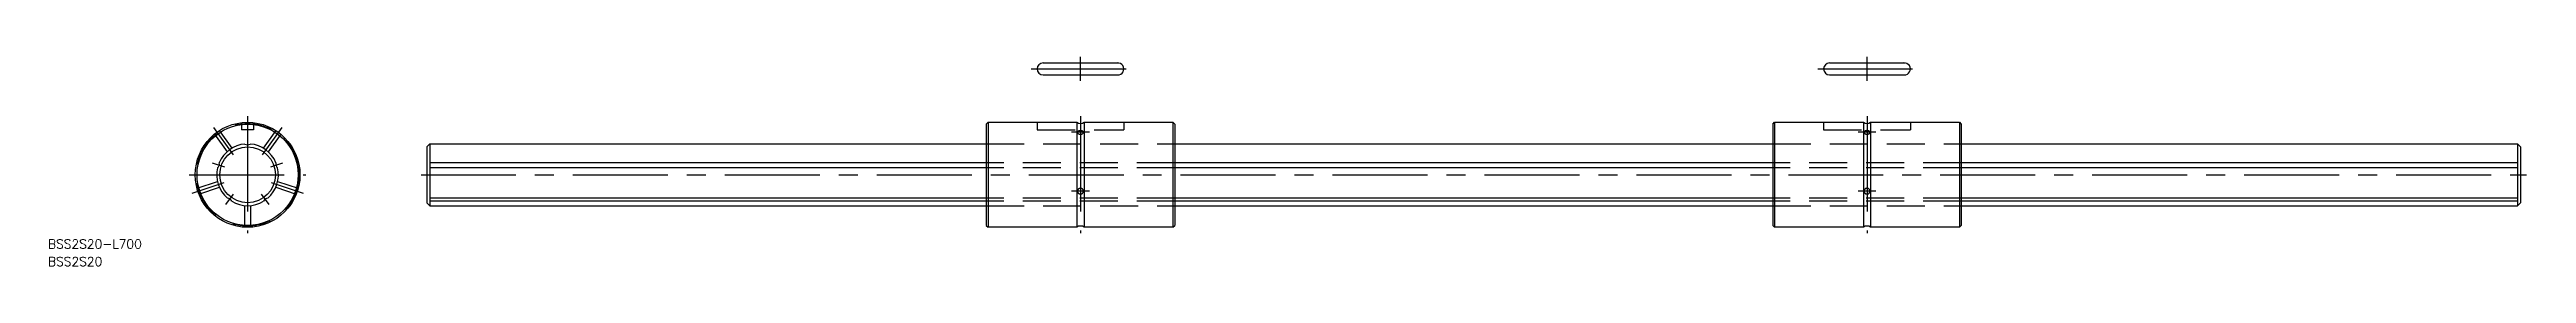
# Model space of a CAD drawing. Extents: x -66 to 762, y -30 to 39.
import ezdxf

# ---------------------------------------------------------------- set-up
doc = ezdxf.new("R2010")
doc.units = 0
doc.linetypes.add('CENTER', pattern=[50.8, 31.75, -6.35, 6.35, -6.35])
doc.linetypes.add('DASHED', pattern=[19.05, 12.7, -6.35])
doc.layers.get('0').update_dxf_attribs({"linetype": 'CONTINUOUS'})
doc.layers.add('CENTER', color=1, linetype='CENTER')
doc.styles.get("Standard").update_dxf_attribs({"font": 'txt.shx', "height": 3, "bigfont": 'bigfont.shx'})

msp = doc.modelspace()

# ---------------------------------------------------------------- linework, layer by layer
at = {"color": 7, "linetype": 'CONTINUOUS'}
for p, q in [((263.98, 35.29), (263.98, 35.26)), ((265.98, 37.28), (291.17, 37.28)), ((265.98, 33.28), (291.03, 33.28)), ((292.98, 35.29), (292.98, 35.28)), ((526.98, 35.29), (526.98, 35.26)), ((528.98, 37.28), (554.17, 37.28)), ((528.98, 33.28), (554.03, 33.28)), ((555.98, 35.29), (555.98, 35.28)), ((246.98, 16.9), (247.58, 17.5)), ((246.98, 16.9), (246.98, -16.9)), ((247.58, 17.5), (247.58, -17.5)), ((247.58, 17.5), (277.28, 17.5)), ((277.28, 17.5), (277.28, -17.5)), ((279.68, 17.5), (279.68, -17.5)), ((279.68, 17.5), (309.38, 17.5)), ((309.38, 17.5), (309.38, -17.5)), ((309.38, 17.5), (309.98, 16.9)), ((309.98, 16.9), (309.98, -16.9)), ((509.98, 16.9), (510.58, 17.5)), ((509.98, 16.9), (509.98, -16.9)), ((510.58, 17.5), (540.28, 17.5)), ((510.58, 17.5), (510.58, -17.5)), ((540.28, 17.5), (540.28, -17.5)), ((542.68, 17.5), (542.68, -17.5)), ((542.68, 17.5), (572.38, 17.5)), ((572.38, 17.5), (572.98, 16.9)), ((572.38, 17.5), (572.38, -17.5)), ((572.98, 16.9), (572.98, -16.9)), ((59.98, 9.3), (60.98, 10.3)), ((59.98, 9.3), (59.98, -9.3)), ((60.98, 10.3), (246.98, 10.3)), ((60.98, 10.3), (60.98, -10.3)), ((309.98, 10.3), (509.98, 10.3)), ((572.98, 10.3), (758.98, 10.3)), ((758.98, 10.3), (759.98, 9.3)), ((758.98, 10.3), (758.98, -10.3)), ((759.98, 9.3), (759.98, -9.3)), ((246.98, 4.03), (60.98, 4.03)), ((246.98, 2.37), (60.98, 2.37)), ((509.98, 4.03), (309.98, 4.03)), ((509.98, 2.37), (309.98, 2.37)), ((758.98, 4.03), (572.98, 4.03)), ((758.98, 2.37), (572.98, 2.37)), ((246.98, -7.79), (60.98, -7.79)), ((509.98, -7.79), (309.98, -7.79)), ((758.98, -7.79), (572.98, -7.79)), ((59.98, -9.3), (60.98, -10.3)), ((246.98, -8.82), (60.98, -8.82)), ((60.98, -10.3), (246.98, -10.3)), ((509.98, -8.82), (309.98, -8.82)), ((309.98, -10.3), (509.98, -10.3)), ((758.98, -8.82), (572.98, -8.82)), ((572.98, -10.3), (758.98, -10.3)), ((759.98, -9.3), (758.98, -10.3)), ((246.98, -16.9), (247.58, -17.5)), ((277.28, -17.5), (247.58, -17.5)), ((309.38, -17.5), (279.68, -17.5)), ((309.38, -17.5), (309.98, -16.9)), ((509.98, -16.9), (510.58, -17.5)), ((540.28, -17.5), (510.58, -17.5)), ((572.38, -17.5), (542.68, -17.5)), ((572.38, -17.5), (572.98, -16.9))]:
    msp.add_line(p, q, dxfattribs=at)
at = {"color": 3, "linetype": 'DASHED'}
for p, q in [((-2, 17.39), (-2, 15)), ((2, 17.39), (2, 15)), ((263.98, 17.5), (263.98, 15)), ((292.98, 17.5), (292.98, 15)), ((526.98, 17.5), (526.98, 15)), ((555.98, 17.5), (555.98, 15)), ((-11.08, 13.55), (-6.83, 7.71)), ((-9.46, 14.72), (-5.22, 8.88)), ((2, 15), (-2, 15)), ((9.46, 14.72), (5.22, 8.88)), ((11.08, 13.55), (6.83, 7.71)), ((246.98, 10.3), (309.98, 10.3)), ((263.98, 15), (292.98, 15)), ((509.98, 10.3), (572.98, 10.3)), ((526.98, 15), (555.98, 15)), ((309.98, 4.03), (246.98, 4.03)), ((309.98, 2.37), (246.98, 2.37)), ((572.98, 4.03), (509.98, 4.03)), ((572.98, 2.37), (509.98, 2.37)), ((-16.91, -4.5), (-10.05, -2.25)), ((-16.29, -6.4), (-9.43, -4.15)), ((9.43, -4.15), (16.29, -6.4)), ((10.05, -2.25), (16.91, -4.5)), ((309.98, -7.79), (246.98, -7.79)), ((572.98, -7.79), (509.98, -7.79)), ((-1, -10.25), (-1, -17.47)), ((1, -10.25), (1, -17.47)), ((309.98, -8.82), (246.98, -8.82)), ((246.98, -10.3), (309.98, -10.3)), ((572.98, -8.82), (509.98, -8.82)), ((509.98, -10.3), (572.98, -10.3))]:
    msp.add_line(p, q, dxfattribs=at)
at = {"color": 7, "linetype": 'CONTINUOUS'}
for points in [[(277.48, 14.13, 0), (277.48, 14.11, 0), (277.48, 14.08, 0), (277.49, 14.05, 0), (277.5, 14.02, 0), (277.51, 13.99, 0), (277.52, 13.96, 0), (277.54, 13.94, 0), (277.55, 13.91, 0), (277.57, 13.88, 0), (277.6, 13.86, 0), (277.62, 13.83, 0), (277.65, 13.81, 0), (277.68, 13.78, 0), (277.7, 13.76, 0), (277.74, 13.74, 0), (277.77, 13.72, 0), (277.81, 13.7, 0), (277.84, 13.68, 0), (277.88, 13.66, 0), (277.92, 13.65, 0), (277.96, 13.63, 0), (278.01, 13.62, 0), (278.05, 13.6, 0), (278.1, 13.59, 0), (278.14, 13.58, 0), (278.19, 13.57, 0), (278.24, 13.56, 0), (278.28, 13.56, 0), (278.33, 13.55, 0), (278.38, 13.55, 0), (278.43, 13.55, 0), (278.48, 13.55, 0), (278.53, 13.55, 0), (278.58, 13.55, 0), (278.62, 13.55, 0), (278.67, 13.56, 0), (278.72, 13.56, 0), (278.77, 13.57, 0), (278.81, 13.58, 0), (278.86, 13.59, 0), (278.91, 13.6, 0), (278.95, 13.62, 0), (278.99, 13.63, 0), (279.03, 13.65, 0), (279.07, 13.66, 0), (279.11, 13.68, 0), (279.15, 13.7, 0), (279.19, 13.72, 0), (279.22, 13.74, 0), (279.25, 13.76, 0), (279.28, 13.78, 0), (279.31, 13.81, 0), (279.34, 13.83, 0), (279.36, 13.86, 0), (279.38, 13.88, 0), (279.4, 13.91, 0), (279.42, 13.94, 0), (279.44, 13.96, 0), (279.45, 13.99, 0), (279.46, 14.02, 0), (279.47, 14.05, 0), (279.47, 14.08, 0), (279.48, 14.11, 0), (279.48, 14.13, 0), (279.48, 14.16, 0), (279.47, 14.19, 0), (279.47, 14.22, 0), (279.46, 14.25, 0), (279.45, 14.28, 0), (279.44, 14.31, 0), (279.42, 14.33, 0), (279.4, 14.36, 0), (279.38, 14.39, 0), (279.36, 14.41, 0), (279.34, 14.44, 0), (279.31, 14.46, 0), (279.28, 14.48, 0), (279.25, 14.51, 0), (279.22, 14.53, 0), (279.19, 14.55, 0), (279.15, 14.57, 0), (279.11, 14.59, 0), (279.07, 14.61, 0), (279.03, 14.62, 0), (278.99, 14.64, 0), (278.95, 14.65, 0), (278.91, 14.67, 0), (278.86, 14.68, 0), (278.81, 14.69, 0), (278.77, 14.7, 0), (278.72, 14.7, 0), (278.67, 14.71, 0), (278.62, 14.72, 0), (278.58, 14.72, 0), (278.53, 14.72, 0), (278.48, 14.72, 0), (278.43, 14.72, 0), (278.38, 14.72, 0), (278.33, 14.72, 0), (278.28, 14.71, 0), (278.24, 14.7, 0), (278.19, 14.7, 0), (278.14, 14.69, 0), (278.1, 14.68, 0), (278.05, 14.67, 0), (278.01, 14.65, 0), (277.96, 14.64, 0), (277.92, 14.62, 0), (277.88, 14.61, 0), (277.84, 14.59, 0), (277.81, 14.57, 0), (277.77, 14.55, 0), (277.74, 14.53, 0), (277.7, 14.51, 0), (277.68, 14.48, 0), (277.65, 14.46, 0), (277.62, 14.44, 0), (277.6, 14.41, 0), (277.57, 14.39, 0), (277.55, 14.36, 0), (277.54, 14.33, 0), (277.52, 14.31, 0), (277.51, 14.28, 0), (277.5, 14.25, 0), (277.49, 14.22, 0), (277.48, 14.19, 0), (277.48, 14.16, 0), (277.48, 14.13, 0)], [(540.48, 14.13, 0), (540.48, 14.11, 0), (540.48, 14.08, 0), (540.49, 14.05, 0), (540.5, 14.02, 0), (540.51, 13.99, 0), (540.52, 13.96, 0), (540.54, 13.94, 0), (540.55, 13.91, 0), (540.57, 13.88, 0), (540.6, 13.86, 0), (540.62, 13.83, 0), (540.65, 13.81, 0), (540.67, 13.78, 0), (540.71, 13.76, 0), (540.74, 13.74, 0), (540.77, 13.72, 0), (540.81, 13.7, 0), (540.84, 13.68, 0), (540.88, 13.66, 0), (540.92, 13.65, 0), (540.96, 13.63, 0), (541.01, 13.62, 0), (541.05, 13.6, 0), (541.1, 13.59, 0), (541.14, 13.58, 0), (541.19, 13.57, 0), (541.24, 13.56, 0), (541.28, 13.56, 0), (541.33, 13.55, 0), (541.38, 13.55, 0), (541.43, 13.55, 0), (541.48, 13.55, 0), (541.53, 13.55, 0), (541.58, 13.55, 0), (541.62, 13.55, 0), (541.67, 13.56, 0), (541.72, 13.56, 0), (541.77, 13.57, 0), (541.82, 13.58, 0), (541.86, 13.59, 0), (541.91, 13.6, 0), (541.95, 13.62, 0), (541.99, 13.63, 0), (542.03, 13.65, 0), (542.07, 13.66, 0), (542.11, 13.68, 0), (542.15, 13.7, 0), (542.18, 13.72, 0), (542.22, 13.74, 0), (542.25, 13.76, 0), (542.28, 13.78, 0), (542.31, 13.81, 0), (542.34, 13.83, 0), (542.36, 13.86, 0), (542.38, 13.88, 0), (542.4, 13.91, 0), (542.42, 13.94, 0), (542.43, 13.96, 0), (542.45, 13.99, 0), (542.46, 14.02, 0), (542.47, 14.05, 0), (542.47, 14.08, 0), (542.48, 14.11, 0), (542.48, 14.13, 0), (542.48, 14.16, 0), (542.47, 14.19, 0), (542.47, 14.22, 0), (542.46, 14.25, 0), (542.45, 14.28, 0), (542.43, 14.31, 0), (542.42, 14.33, 0), (542.4, 14.36, 0), (542.38, 14.39, 0), (542.36, 14.41, 0), (542.34, 14.44, 0), (542.31, 14.46, 0), (542.28, 14.48, 0), (542.25, 14.51, 0), (542.22, 14.53, 0), (542.18, 14.55, 0), (542.15, 14.57, 0), (542.11, 14.59, 0), (542.07, 14.61, 0), (542.03, 14.62, 0), (541.99, 14.64, 0), (541.95, 14.65, 0), (541.91, 14.67, 0), (541.86, 14.68, 0), (541.82, 14.69, 0), (541.77, 14.7, 0), (541.72, 14.7, 0), (541.67, 14.71, 0), (541.62, 14.72, 0), (541.58, 14.72, 0), (541.53, 14.72, 0), (541.48, 14.72, 0), (541.43, 14.72, 0), (541.38, 14.72, 0), (541.33, 14.72, 0), (541.28, 14.71, 0), (541.24, 14.7, 0), (541.19, 14.7, 0), (541.14, 14.69, 0), (541.1, 14.68, 0), (541.05, 14.67, 0), (541.01, 14.65, 0), (540.96, 14.64, 0), (540.92, 14.62, 0), (540.88, 14.61, 0), (540.84, 14.59, 0), (540.81, 14.57, 0), (540.77, 14.55, 0), (540.74, 14.53, 0), (540.71, 14.51, 0), (540.67, 14.48, 0), (540.65, 14.46, 0), (540.62, 14.44, 0), (540.6, 14.41, 0), (540.57, 14.39, 0), (540.55, 14.36, 0), (540.54, 14.33, 0), (540.52, 14.31, 0), (540.51, 14.28, 0), (540.5, 14.25, 0), (540.49, 14.22, 0), (540.48, 14.19, 0), (540.48, 14.16, 0), (540.48, 14.13, 0)], [(277.48, -5.45, 0), (277.48, -5.49, 0), (277.48, -5.54, 0), (277.49, -5.59, 0), (277.5, -5.63, 0), (277.51, -5.68, 0), (277.52, -5.72, 0), (277.54, -5.77, 0), (277.55, -5.81, 0), (277.57, -5.85, 0), (277.6, -5.9, 0), (277.62, -5.94, 0), (277.65, -5.98, 0), (277.68, -6.01, 0), (277.7, -6.05, 0), (277.74, -6.09, 0), (277.77, -6.12, 0), (277.81, -6.15, 0), (277.84, -6.18, 0), (277.88, -6.21, 0), (277.92, -6.24, 0), (277.96, -6.26, 0), (278.01, -6.29, 0), (278.05, -6.31, 0), (278.1, -6.33, 0), (278.14, -6.34, 0), (278.19, -6.36, 0), (278.24, -6.37, 0), (278.28, -6.38, 0), (278.33, -6.39, 0), (278.38, -6.39, 0), (278.43, -6.4, 0), (278.48, -6.4, 0), (278.53, -6.4, 0), (278.58, -6.39, 0), (278.62, -6.39, 0), (278.67, -6.38, 0), (278.72, -6.37, 0), (278.77, -6.36, 0), (278.81, -6.34, 0), (278.86, -6.33, 0), (278.91, -6.31, 0), (278.95, -6.29, 0), (278.99, -6.26, 0), (279.03, -6.24, 0), (279.07, -6.21, 0), (279.11, -6.18, 0), (279.15, -6.15, 0), (279.19, -6.12, 0), (279.22, -6.09, 0), (279.25, -6.05, 0), (279.28, -6.01, 0), (279.31, -5.98, 0), (279.34, -5.94, 0), (279.36, -5.9, 0), (279.38, -5.85, 0), (279.4, -5.81, 0), (279.42, -5.77, 0), (279.44, -5.72, 0), (279.45, -5.68, 0), (279.46, -5.63, 0), (279.47, -5.59, 0), (279.47, -5.54, 0), (279.48, -5.49, 0), (279.48, -5.45, 0), (279.48, -5.4, 0), (279.47, -5.35, 0), (279.47, -5.31, 0), (279.46, -5.26, 0), (279.45, -5.22, 0), (279.44, -5.17, 0), (279.42, -5.13, 0), (279.4, -5.08, 0), (279.38, -5.04, 0), (279.36, -5, 0), (279.34, -4.96, 0), (279.31, -4.92, 0), (279.28, -4.88, 0), (279.25, -4.84, 0), (279.22, -4.81, 0), (279.19, -4.78, 0), (279.15, -4.74, 0), (279.11, -4.71, 0), (279.07, -4.68, 0), (279.03, -4.66, 0), (278.99, -4.63, 0), (278.95, -4.61, 0), (278.91, -4.59, 0), (278.86, -4.57, 0), (278.81, -4.55, 0), (278.77, -4.54, 0), (278.72, -4.53, 0), (278.67, -4.52, 0), (278.62, -4.51, 0), (278.58, -4.5, 0), (278.53, -4.5, 0), (278.48, -4.5, 0), (278.43, -4.5, 0), (278.38, -4.5, 0), (278.33, -4.51, 0), (278.28, -4.52, 0), (278.24, -4.53, 0), (278.19, -4.54, 0), (278.14, -4.55, 0), (278.1, -4.57, 0), (278.05, -4.59, 0), (278.01, -4.61, 0), (277.96, -4.63, 0), (277.92, -4.66, 0), (277.88, -4.68, 0), (277.84, -4.71, 0), (277.81, -4.74, 0), (277.77, -4.78, 0), (277.74, -4.81, 0), (277.7, -4.84, 0), (277.68, -4.88, 0), (277.65, -4.92, 0), (277.62, -4.96, 0), (277.6, -5, 0), (277.57, -5.04, 0), (277.55, -5.08, 0), (277.54, -5.13, 0), (277.52, -5.17, 0), (277.51, -5.22, 0), (277.5, -5.26, 0), (277.49, -5.31, 0), (277.48, -5.35, 0), (277.48, -5.4, 0), (277.48, -5.45, 0)], [(540.48, -5.45, 0), (540.48, -5.49, 0), (540.48, -5.54, 0), (540.49, -5.59, 0), (540.5, -5.63, 0), (540.51, -5.68, 0), (540.52, -5.72, 0), (540.54, -5.77, 0), (540.55, -5.81, 0), (540.57, -5.85, 0), (540.6, -5.9, 0), (540.62, -5.94, 0), (540.65, -5.98, 0), (540.67, -6.01, 0), (540.71, -6.05, 0), (540.74, -6.09, 0), (540.77, -6.12, 0), (540.81, -6.15, 0), (540.84, -6.18, 0), (540.88, -6.21, 0), (540.92, -6.24, 0), (540.96, -6.26, 0), (541.01, -6.29, 0), (541.05, -6.31, 0), (541.1, -6.33, 0), (541.14, -6.34, 0), (541.19, -6.36, 0), (541.24, -6.37, 0), (541.28, -6.38, 0), (541.33, -6.39, 0), (541.38, -6.39, 0), (541.43, -6.4, 0), (541.48, -6.4, 0), (541.53, -6.4, 0), (541.58, -6.39, 0), (541.62, -6.39, 0), (541.67, -6.38, 0), (541.72, -6.37, 0), (541.77, -6.36, 0), (541.82, -6.34, 0), (541.86, -6.33, 0), (541.91, -6.31, 0), (541.95, -6.29, 0), (541.99, -6.26, 0), (542.03, -6.24, 0), (542.07, -6.21, 0), (542.11, -6.18, 0), (542.15, -6.15, 0), (542.18, -6.12, 0), (542.22, -6.09, 0), (542.25, -6.05, 0), (542.28, -6.01, 0), (542.31, -5.98, 0), (542.34, -5.94, 0), (542.36, -5.9, 0), (542.38, -5.85, 0), (542.4, -5.81, 0), (542.42, -5.77, 0), (542.43, -5.72, 0), (542.45, -5.68, 0), (542.46, -5.63, 0), (542.47, -5.59, 0), (542.47, -5.54, 0), (542.48, -5.49, 0), (542.48, -5.45, 0), (542.48, -5.4, 0), (542.47, -5.35, 0), (542.47, -5.31, 0), (542.46, -5.26, 0), (542.45, -5.22, 0), (542.43, -5.17, 0), (542.42, -5.13, 0), (542.4, -5.08, 0), (542.38, -5.04, 0), (542.36, -5, 0), (542.34, -4.96, 0), (542.31, -4.92, 0), (542.28, -4.88, 0), (542.25, -4.84, 0), (542.22, -4.81, 0), (542.18, -4.78, 0), (542.15, -4.74, 0), (542.11, -4.71, 0), (542.07, -4.68, 0), (542.03, -4.66, 0), (541.99, -4.63, 0), (541.95, -4.61, 0), (541.91, -4.59, 0), (541.86, -4.57, 0), (541.82, -4.55, 0), (541.77, -4.54, 0), (541.72, -4.53, 0), (541.67, -4.52, 0), (541.62, -4.51, 0), (541.58, -4.5, 0), (541.53, -4.5, 0), (541.48, -4.5, 0), (541.43, -4.5, 0), (541.38, -4.5, 0), (541.33, -4.51, 0), (541.28, -4.52, 0), (541.24, -4.53, 0), (541.19, -4.54, 0), (541.14, -4.55, 0), (541.1, -4.57, 0), (541.05, -4.59, 0), (541.01, -4.61, 0), (540.96, -4.63, 0), (540.92, -4.66, 0), (540.88, -4.68, 0), (540.84, -4.71, 0), (540.81, -4.74, 0), (540.77, -4.78, 0), (540.74, -4.81, 0), (540.71, -4.84, 0), (540.67, -4.88, 0), (540.65, -4.92, 0), (540.62, -4.96, 0), (540.6, -5, 0), (540.57, -5.04, 0), (540.55, -5.08, 0), (540.54, -5.13, 0), (540.52, -5.17, 0), (540.51, -5.22, 0), (540.5, -5.26, 0), (540.49, -5.31, 0), (540.48, -5.35, 0), (540.48, -5.4, 0), (540.48, -5.45, 0)]]:
    msp.add_polyline3d(points, dxfattribs=at)
for radius in [17.5, 16.9, 9.3]:
    msp.add_circle((0, 0), radius, dxfattribs=at)
at = {"color": 3, "linetype": 'DASHED'}
msp.add_circle((0, 0), 17.07, dxfattribs=at)
at = {"color": 7, "linetype": 'CONTINUOUS'}
for centre, radius, start, end in [((265.98, 35.28), 2, 90, 270), ((290.97, 35.28), 2.01, 268.3797, 95.78883), ((528.98, 35.28), 2, 90, 270), ((553.97, 35.28), 2.01, 268.3797, 95.78883), ((278.48, 18.96), 1.89, 230.57141, 309.42859), ((541.48, 18.96), 1.89, 230.57141, 309.42859), ((0, 0), 10.3, 94.87214, 156.96136), ((0, 11.59), 1.59, 236.56041, 303.43959), ((0, 0), 10.3, 23.03864, 85.12786), ((0, 0), 10.3, 166.70575, 229.12786), ((-11.01, 3.61), 1.59, 308.39351, 15.27359), ((0, 0), 10.3, 310.87214, 13.29425), ((11.01, 3.61), 1.59, 164.72641, 231.60649), ((-6.81, -9.37), 1.59, 20.56041, 87.43959), ((6.81, -9.37), 1.59, 92.56041, 159.43959), ((0, 0), 10.3, 238.87214, 301.12786), ((278.48, -18.96), 1.89, 50.57141, 129.42859), ((541.48, -18.96), 1.89, 50.57141, 129.42859)]:
    msp.add_arc(centre, radius, start, end, dxfattribs=at)
at = {"layer": 'CENTER', "color": 1, "linetype": 'CENTER'}
for p, q in [((261.98, 35.28), (294.98, 35.28)), ((278.48, 31.28), (278.48, 39.28)), ((524.98, 35.28), (557.98, 35.28)), ((541.48, 31.28), (541.48, 39.28)), ((0, 19.5), (0, -19.5)), ((278.48, 19.5), (278.48, -19.5)), ((541.48, 19.5), (541.48, -19.5)), ((-11.46, 15.78), (-4.88, 6.71)), ((11.46, 15.78), (4.88, 6.71)), ((281.48, 14.16), (275.48, 14.16)), ((544.48, 14.16), (538.48, 14.16)), ((-19.5, 0), (19.5, 0)), ((-7.6, 2.49), (-11.69, 3.83)), ((11.69, 3.83), (7.6, 2.49)), ((57.98, 0), (761.98, 0)), ((-18.53, -6.08), (-7.89, -2.59)), ((-7.23, -9.95), (-4.7, -6.47)), ((7.23, -9.95), (4.7, -6.47)), ((7.89, -2.59), (18.53, -6.08)), ((281.48, -5.46), (275.48, -5.46)), ((544.48, -5.46), (538.48, -5.46))]:
    msp.add_line(p, q, dxfattribs=at)

# ---------------------------------------------------------------- texts
at = {"color": 7, "linetype": 'CONTINUOUS'}
for s, p in [('BSS2S20-L700', (-66.74, -24.57)), ('BSS2S20', (-66.74, -30.41))]:
    msp.add_text(s, height=3, dxfattribs=at).set_placement(p)

doc.saveas('drawing.dxf')
